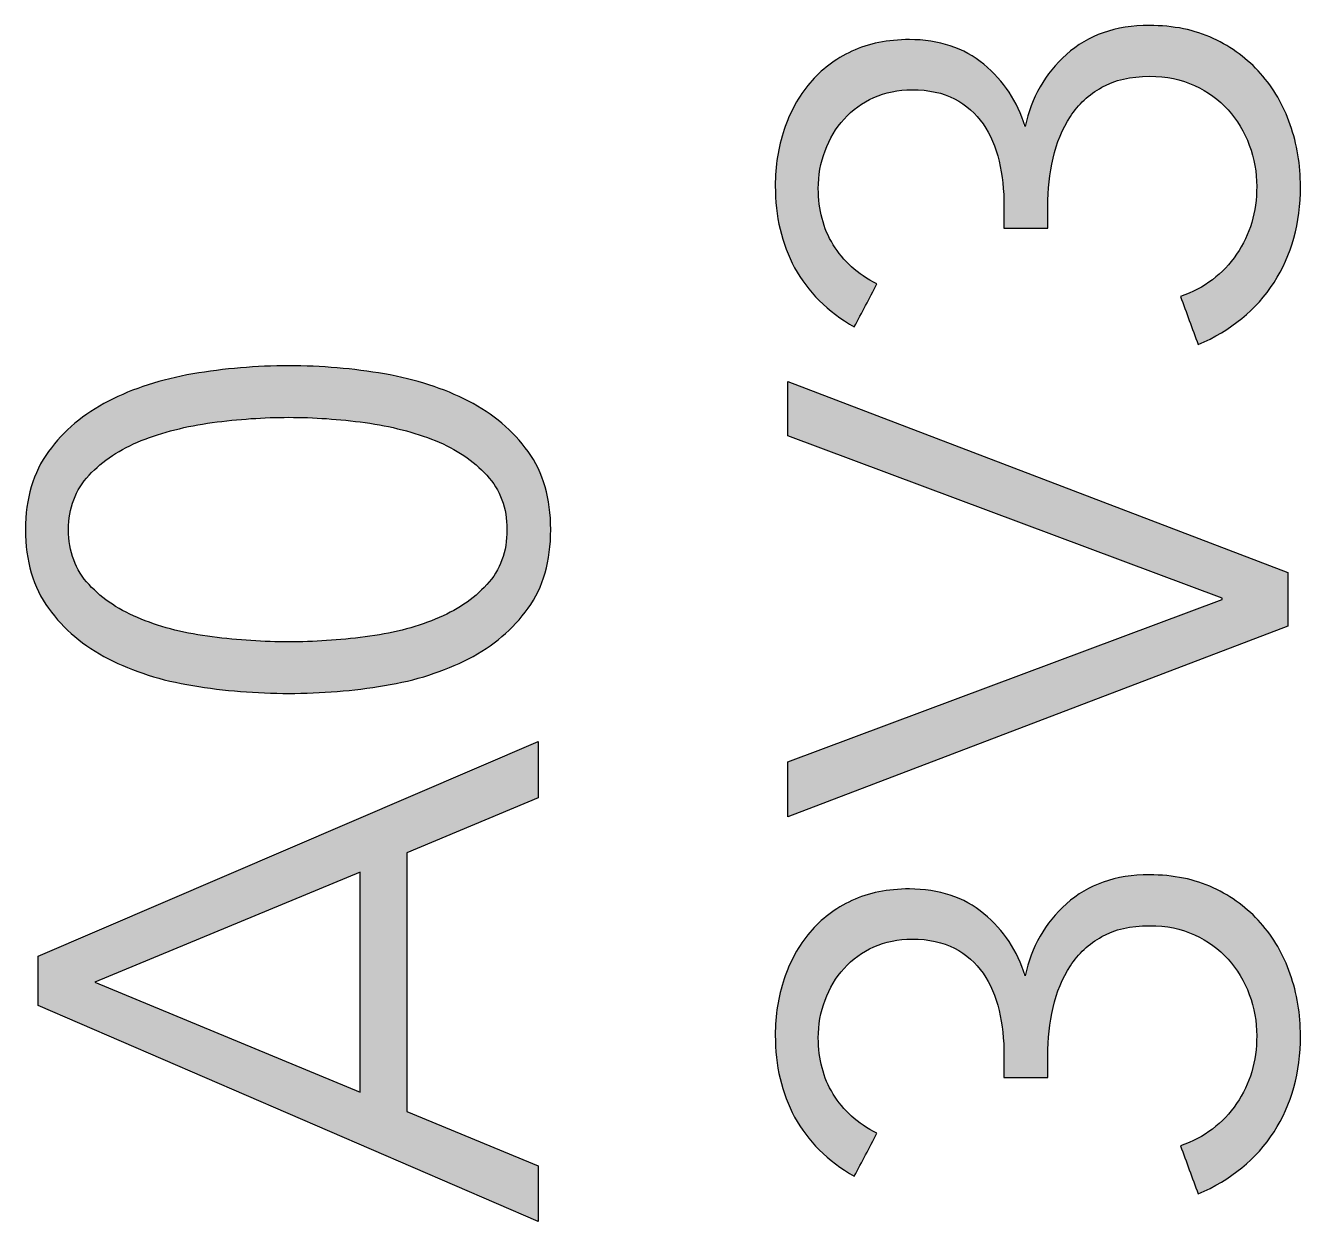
# Model space of a CAD drawing. Header units: millimetres. Extents: x 1 to 204, y 1 to 161.
# Drawn here: x 143.7 to 148.8, y 35.03 to 39.81 of the extents above; entities that cross this region are included whole.
import ezdxf

# ---------------------------------------------------------------- set-up
doc = ezdxf.new("R2010")
doc.units = ezdxf.units.MM
doc.header["$MEASUREMENT"] = 0
doc.layers.add('raster', color=178, linetype='Continuous', true_color=0x000000)

msp = doc.modelspace()

# ---------------------------------------------------------------- hatches: boundary and pattern name
at = {"layer": 'raster'}
for points in [[(147.6144, 39.0028), (147.6144, 39.0904), (147.6141, 39.1142), (147.6132, 39.1377), (147.6116, 39.1608), (147.6095, 39.1836), (147.6067, 39.206), (147.6033, 39.2281), (147.5993, 39.2498), (147.5946, 39.2712), (147.5921, 39.2817), (147.5893, 39.292), (147.5864, 39.3022), (147.5832, 39.3122), (147.5799, 39.3221), (147.5764, 39.3318), (147.5727, 39.3413), (147.5689, 39.3506), (147.5648, 39.3598), (147.5605, 39.3688), (147.5561, 39.3777), (147.5515, 39.3864), (147.5466, 39.3949), (147.5416, 39.4033), (147.5365, 39.4115), (147.5311, 39.4195), (147.5255, 39.4273), (147.5197, 39.435), (147.5137, 39.4424), (147.5075, 39.4496), (147.5011, 39.4566), (147.4945, 39.4634), (147.4876, 39.47), (147.4806, 39.4763), (147.4733, 39.4825), (147.4659, 39.4885), (147.4582, 39.4942), (147.4503, 39.4997), (147.4422, 39.5051), (147.4339, 39.5102), (147.4254, 39.5151), (147.4167, 39.5198), (147.4122, 39.522), (147.4077, 39.5242), (147.4032, 39.5263), (147.3986, 39.5284), (147.3892, 39.5323), (147.3796, 39.5358), (147.3698, 39.5391), (147.3597, 39.5422), (147.3495, 39.5449), (147.339, 39.5473), (147.3283, 39.5495), (147.3174, 39.5513), (147.3062, 39.5529), (147.2948, 39.5542), (147.2833, 39.5552), (147.2715, 39.5559), (147.2594, 39.5564), (147.2472, 39.5565), (147.2366, 39.5564), (147.2262, 39.556), (147.2159, 39.5554), (147.2058, 39.5546), (147.1957, 39.5535), (147.1858, 39.5521), (147.176, 39.5505), (147.1663, 39.5487), (147.1568, 39.5467), (147.1473, 39.5444), (147.138, 39.5418), (147.1288, 39.539), (147.1197, 39.536), (147.1108, 39.5327), (147.1019, 39.5292), (147.0932, 39.5254), (147.0846, 39.5214), (147.0762, 39.5173), (147.068, 39.5129), (147.0599, 39.5084), (147.0519, 39.5037), (147.0441, 39.4987), (147.0364, 39.4936), (147.029, 39.4883), (147.0216, 39.4829), (147.0144, 39.4772), (147.0074, 39.4713), (147.0005, 39.4653), (146.9938, 39.4591), (146.9872, 39.4527), (146.9808, 39.4461), (146.9746, 39.4393), (146.9685, 39.4323), (146.9626, 39.4252), (146.9568, 39.418), (146.9513, 39.4107), (146.9459, 39.4032), (146.9407, 39.3956), (146.9356, 39.3878), (146.9308, 39.3799), (146.9261, 39.3719), (146.9216, 39.3638), (146.9173, 39.3555), (146.9131, 39.3471), (146.9092, 39.3386), (146.9054, 39.3299), (146.9017, 39.3211), (146.8983, 39.3121), (146.8951, 39.3031), (146.892, 39.294), (146.8892, 39.2849), (146.8866, 39.2757), (146.8842, 39.2664), (146.882, 39.2571), (146.88, 39.2478), (146.8782, 39.2383), (146.8766, 39.2289), (146.8752, 39.2193), (146.8741, 39.2098), (146.8731, 39.2001), (146.8724, 39.1904), (146.8719, 39.1807), (146.8716, 39.1709), (146.8715, 39.161), (146.8717, 39.1452), (146.8724, 39.1297), (146.8736, 39.1144), (146.8752, 39.0993), (146.8773, 39.0845), (146.8798, 39.0698), (146.8828, 39.0555), (146.8863, 39.0413), (146.8882, 39.0343), (146.8902, 39.0274), (146.8924, 39.0205), (146.8946, 39.0137), (146.897, 39.0069), (146.8995, 39.0002), (146.9021, 38.9936), (146.9048, 38.987), (146.9077, 38.9805), (146.9106, 38.974), (146.9137, 38.9676), (146.9169, 38.9613), (146.9202, 38.955), (146.9236, 38.9487), (146.9271, 38.9426), (146.9308, 38.9364), (146.9346, 38.9304), (146.9384, 38.9244), (146.9424, 38.9185), (146.9465, 38.9127), (146.9507, 38.9069), (146.955, 38.9012), (146.9594, 38.8956), (146.964, 38.8901), (146.9686, 38.8846), (146.9734, 38.8793), (146.9783, 38.8739), (146.9832, 38.8687), (146.9883, 38.8636), (146.9935, 38.8585), (146.9988, 38.8535), (147.0042, 38.8485), (147.0154, 38.8389), (147.027, 38.8295), (147.0391, 38.8205), (147.0516, 38.8117), (147.0645, 38.8032), (147.0779, 38.7951), (147.0917, 38.7872), (147.1059, 38.7797), (147.0155, 38.6073), (146.9957, 38.6192), (146.9766, 38.6314), (146.9581, 38.6441), (146.9402, 38.6571), (146.923, 38.6706), (146.9065, 38.6844), (146.8906, 38.6986), (146.8754, 38.7133), (146.868, 38.7207), (146.8608, 38.7283), (146.8537, 38.736), (146.8468, 38.7437), (146.8401, 38.7516), (146.8335, 38.7596), (146.8271, 38.7676), (146.8209, 38.7758), (146.8148, 38.784), (146.8089, 38.7924), (146.8031, 38.8009), (146.7976, 38.8094), (146.7921, 38.8181), (146.7869, 38.8268), (146.7818, 38.8357), (146.7768, 38.8446), (146.7674, 38.8628), (146.7586, 38.8813), (146.7504, 38.9), (146.7428, 38.9191), (146.7359, 38.9385), (146.7295, 38.9582), (146.7237, 38.9783), (146.7186, 38.9986), (146.714, 39.0192), (146.7101, 39.0402), (146.7067, 39.0614), (146.704, 39.083), (146.7019, 39.1049), (146.7004, 39.127), (146.6995, 39.1495), (146.6992, 39.1723), (146.6993, 39.1871), (146.6997, 39.2018), (146.7004, 39.2164), (146.7014, 39.2308), (146.7026, 39.2452), (146.7041, 39.2595), (146.7059, 39.2737), (146.708, 39.2878), (146.7103, 39.3018), (146.7129, 39.3157), (146.7158, 39.3294), (146.719, 39.3431), (146.7225, 39.3567), (146.7262, 39.3702), (146.7302, 39.3836), (146.7345, 39.3969), (146.739, 39.41), (146.7438, 39.423), (146.7488, 39.4357), (146.7541, 39.4483), (146.7597, 39.4606), (146.7655, 39.4728), (146.7716, 39.4847), (146.7779, 39.4965), (146.7845, 39.508), (146.7913, 39.5194), (146.7984, 39.5305), (146.8057, 39.5415), (146.8133, 39.5522), (146.8211, 39.5628), (146.8292, 39.5732), (146.8376, 39.5833), (146.8462, 39.5933), (146.855, 39.6029), (146.8641, 39.6123), (146.8735, 39.6215), (146.8831, 39.6303), (146.893, 39.6389), (146.9031, 39.6473), (146.9135, 39.6554), (146.9241, 39.6632), (146.935, 39.6707), (146.9461, 39.678), (146.9575, 39.685), (146.9692, 39.6918), (146.9811, 39.6983), (146.9932, 39.7045), (147.0056, 39.7105), (147.0183, 39.7161), (147.0312, 39.7214), (147.0443, 39.7263), (147.0576, 39.7308), (147.0712, 39.735), (147.085, 39.7389), (147.0991, 39.7423), (147.1133, 39.7454), (147.1279, 39.7481), (147.1426, 39.7505), (147.1576, 39.7525), (147.1728, 39.7541), (147.1882, 39.7554), (147.2039, 39.7563), (147.2197, 39.7569), (147.2359, 39.7571), (147.2469, 39.757), (147.2579, 39.7567), (147.2687, 39.7562), (147.2795, 39.7555), (147.2901, 39.7546), (147.3006, 39.7536), (147.311, 39.7523), (147.3212, 39.7509), (147.3314, 39.7492), (147.3414, 39.7474), (147.3514, 39.7454), (147.3612, 39.7432), (147.3709, 39.7407), (147.3805, 39.7381), (147.39, 39.7353), (147.3994, 39.7323), (147.4086, 39.7292), (147.4178, 39.7258), (147.4268, 39.7222), (147.4357, 39.7184), (147.4445, 39.7145), (147.4532, 39.7103), (147.4618, 39.706), (147.4703, 39.7014), (147.4786, 39.6967), (147.4868, 39.6918), (147.495, 39.6867), (147.503, 39.6814), (147.5109, 39.6759), (147.5187, 39.6702), (147.5263, 39.6643), (147.5339, 39.6582), (147.5413, 39.652), (147.5486, 39.6456), (147.5557, 39.6392), (147.5627, 39.6327), (147.5695, 39.6261), (147.5761, 39.6193), (147.5826, 39.6125), (147.5889, 39.6056), (147.5951, 39.5986), (147.6011, 39.5914), (147.6069, 39.5842), (147.6126, 39.5769), (147.6182, 39.5695), (147.6235, 39.5619), (147.6288, 39.5543), (147.6338, 39.5466), (147.6387, 39.5388), (147.6435, 39.5309), (147.6481, 39.5229), (147.6525, 39.5147), (147.6568, 39.5065), (147.6609, 39.4982), (147.6649, 39.4898), (147.6687, 39.4813), (147.6723, 39.4727), (147.6758, 39.464), (147.6792, 39.4551), (147.6824, 39.4462), (147.6854, 39.4372), (147.6882, 39.4281), (147.691, 39.4189), (147.6935, 39.4096), (147.6992, 39.4096), (147.7015, 39.4203), (147.7041, 39.4309), (147.7068, 39.4414), (147.7098, 39.4518), (147.7129, 39.4621), (147.7162, 39.4722), (147.7196, 39.4823), (147.7233, 39.4922), (147.7271, 39.5021), (147.7311, 39.5118), (147.7352, 39.5214), (147.7396, 39.5309), (147.7441, 39.5403), (147.7489, 39.5496), (147.7538, 39.5587), (147.7588, 39.5678), (147.7641, 39.5767), (147.7695, 39.5856), (147.7751, 39.5943), (147.7809, 39.6029), (147.7869, 39.6114), (147.793, 39.6198), (147.7994, 39.6281), (147.8059, 39.6363), (147.8126, 39.6444), (147.8194, 39.6523), (147.8265, 39.6602), (147.8337, 39.6679), (147.8411, 39.6755), (147.8487, 39.683), (147.8565, 39.6904), (147.8644, 39.6977), (147.8725, 39.7049), (147.8808, 39.7118), (147.8892, 39.7184), (147.8977, 39.7249), (147.9064, 39.7311), (147.9152, 39.7371), (147.9242, 39.7429), (147.9334, 39.7484), (147.9426, 39.7537), (147.952, 39.7588), (147.9616, 39.7637), (147.9713, 39.7683), (147.9812, 39.7727), (147.9912, 39.7769), (148.0014, 39.7809), (148.0117, 39.7846), (148.0221, 39.7881), (148.0327, 39.7914), (148.0434, 39.7944), (148.0543, 39.7973), (148.0653, 39.7999), (148.0765, 39.8022), (148.0878, 39.8044), (148.0993, 39.8063), (148.1109, 39.808), (148.1227, 39.8095), (148.1346, 39.8107), (148.1466, 39.8117), (148.1588, 39.8125), (148.1712, 39.8131), (148.1837, 39.8134), (148.1963, 39.8136), (148.2142, 39.8134), (148.2318, 39.8127), (148.2492, 39.8117), (148.2663, 39.8103), (148.2832, 39.8085), (148.2998, 39.8062), (148.3162, 39.8036), (148.3323, 39.8005), (148.3481, 39.797), (148.3637, 39.7931), (148.3791, 39.7889), (148.3942, 39.7842), (148.409, 39.7791), (148.4236, 39.7735), (148.4379, 39.7676), (148.452, 39.7613), (148.4658, 39.7546), (148.4793, 39.7477), (148.4926, 39.7405), (148.5056, 39.733), (148.5184, 39.7252), (148.5309, 39.7171), (148.5431, 39.7088), (148.5551, 39.7002), (148.5668, 39.6913), (148.5782, 39.6822), (148.5894, 39.6728), (148.6003, 39.663), (148.6109, 39.6531), (148.6213, 39.6428), (148.6314, 39.6323), (148.6412, 39.6215), (148.6508, 39.6104), (148.6601, 39.5991), (148.6691, 39.5876), (148.6778, 39.5758), (148.6862, 39.5638), (148.6943, 39.5516), (148.7022, 39.5392), (148.7097, 39.5265), (148.717, 39.5136), (148.724, 39.5004), (148.7307, 39.487), (148.7371, 39.4734), (148.7432, 39.4596), (148.7491, 39.4455), (148.7546, 39.4312), (148.7599, 39.4167), (148.7648, 39.402), (148.7695, 39.3872), (148.7738, 39.3723), (148.7778, 39.3573), (148.7815, 39.3422), (148.7848, 39.327), (148.7879, 39.3117), (148.7906, 39.2963), (148.793, 39.2808), (148.7951, 39.2652), (148.7968, 39.2495), (148.7983, 39.2337), (148.7994, 39.2178), (148.8002, 39.2018), (148.8007, 39.1857), (148.8008, 39.1695), (148.8004, 39.1422), (148.7992, 39.1153), (148.7971, 39.0889), (148.7942, 39.0629), (148.7905, 39.0373), (148.7883, 39.0247), (148.786, 39.0122), (148.7834, 38.9998), (148.7806, 38.9875), (148.7776, 38.9753), (148.7744, 38.9633), (148.771, 38.9513), (148.7673, 38.9395), (148.7635, 38.9278), (148.7595, 38.9161), (148.7552, 38.9046), (148.7508, 38.8932), (148.7461, 38.8819), (148.7413, 38.8708), (148.7362, 38.8597), (148.7309, 38.8487), (148.7254, 38.8379), (148.7197, 38.8272), (148.7138, 38.8165), (148.7077, 38.806), (148.7014, 38.7956), (148.6949, 38.7853), (148.6882, 38.7751), (148.6813, 38.7651), (148.6742, 38.7553), (148.667, 38.7456), (148.6596, 38.736), (148.652, 38.7267), (148.6442, 38.7174), (148.6362, 38.7083), (148.6281, 38.6994), (148.6197, 38.6906), (148.6112, 38.682), (148.6026, 38.6736), (148.5937, 38.6652), (148.5847, 38.6571), (148.5754, 38.6491), (148.566, 38.6412), (148.5565, 38.6336), (148.5467, 38.626), (148.5368, 38.6186), (148.5266, 38.6114), (148.5163, 38.6043), (148.5059, 38.5974), (148.4952, 38.5906), (148.4844, 38.584), (148.4622, 38.5713), (148.4392, 38.5591), (148.4156, 38.5476), (148.3912, 38.5367), (148.3206, 38.7288), (148.3296, 38.7321), (148.3384, 38.7354), (148.3471, 38.7389), (148.3556, 38.7426), (148.3641, 38.7464), (148.3724, 38.7503), (148.3806, 38.7543), (148.3887, 38.7585), (148.3966, 38.7628), (148.4045, 38.7672), (148.4122, 38.7718), (148.4197, 38.7765), (148.4272, 38.7813), (148.4345, 38.7863), (148.4417, 38.7914), (148.4488, 38.7966), (148.4558, 38.802), (148.4626, 38.8075), (148.4693, 38.8131), (148.4759, 38.8189), (148.4823, 38.8247), (148.4887, 38.8308), (148.4949, 38.8369), (148.501, 38.8432), (148.5069, 38.8496), (148.5128, 38.8562), (148.5185, 38.8629), (148.5241, 38.8697), (148.5295, 38.8767), (148.5349, 38.8837), (148.5401, 38.891), (148.5452, 38.8983), (148.5502, 38.9058), (148.5549, 38.9133), (148.5596, 38.9208), (148.5641, 38.9285), (148.5684, 38.9362), (148.5726, 38.944), (148.5766, 38.9518), (148.5804, 38.9597), (148.5841, 38.9677), (148.5877, 38.9758), (148.591, 38.9839), (148.5943, 38.9921), (148.5973, 39.0003), (148.6002, 39.0086), (148.603, 39.017), (148.6056, 39.0254), (148.608, 39.0339), (148.6103, 39.0425), (148.6124, 39.0511), (148.6144, 39.0599), (148.6162, 39.0686), (148.6178, 39.0775), (148.6193, 39.0864), (148.6207, 39.0953), (148.6219, 39.1044), (148.6229, 39.1135), (148.6237, 39.1226), (148.6244, 39.1319), (148.6254, 39.1506), (148.6257, 39.1695), (148.6256, 39.1801), (148.6252, 39.1906), (148.6247, 39.2011), (148.6239, 39.2116), (148.6228, 39.222), (148.6215, 39.2325), (148.62, 39.2428), (148.6183, 39.2532), (148.6163, 39.2635), (148.6141, 39.2738), (148.6117, 39.284), (148.609, 39.2942), (148.6061, 39.3044), (148.603, 39.3146), (148.5996, 39.3247), (148.596, 39.3347), (148.5922, 39.3447), (148.5882, 39.3546), (148.584, 39.3642), (148.5796, 39.3738), (148.575, 39.3831), (148.5702, 39.3923), (148.5652, 39.4014), (148.56, 39.4103), (148.5546, 39.4191), (148.549, 39.4277), (148.5432, 39.4361), (148.5373, 39.4444), (148.5311, 39.4525), (148.5247, 39.4605), (148.5181, 39.4683), (148.5113, 39.476), (148.5043, 39.4835), (148.4972, 39.4908), (148.4898, 39.4979), (148.4823, 39.5049), (148.4745, 39.5116), (148.4666, 39.5182), (148.4585, 39.5245), (148.4502, 39.5307), (148.4417, 39.5367), (148.4331, 39.5425), (148.4242, 39.5481), (148.4152, 39.5536), (148.4059, 39.5588), (148.3965, 39.5639), (148.3869, 39.5688), (148.3771, 39.5734), (148.3671, 39.5779), (148.357, 39.5821), (148.3467, 39.5859), (148.3362, 39.5895), (148.3255, 39.5928), (148.3146, 39.5958), (148.3036, 39.5986), (148.2924, 39.601), (148.281, 39.6031), (148.2694, 39.605), (148.2577, 39.6066), (148.2458, 39.6079), (148.2337, 39.6089), (148.2214, 39.6096), (148.209, 39.61), (148.1963, 39.6102), (148.1823, 39.61), (148.1686, 39.6095), (148.1552, 39.6086), (148.142, 39.6074), (148.1292, 39.6059), (148.1165, 39.604), (148.1042, 39.6018), (148.0922, 39.5992), (148.0804, 39.5963), (148.0689, 39.5931), (148.0577, 39.5895), (148.0521, 39.5875), (148.0467, 39.5855), (148.0413, 39.5834), (148.036, 39.5813), (148.0308, 39.579), (148.0256, 39.5766), (148.0205, 39.5742), (148.0155, 39.5717), (148.0105, 39.5691), (148.0056, 39.5664), (147.9961, 39.5608), (147.9867, 39.555), (147.9776, 39.5489), (147.9687, 39.5426), (147.96, 39.5361), (147.9516, 39.5294), (147.9434, 39.5224), (147.9354, 39.5152), (147.9276, 39.5077), (147.9201, 39.5001), (147.9129, 39.4922), (147.9058, 39.484), (147.899, 39.4757), (147.8924, 39.4671), (147.8861, 39.4582), (147.8799, 39.4492), (147.874, 39.4399), (147.8684, 39.4305), (147.8629, 39.4209), (147.8576, 39.4112), (147.8526, 39.4013), (147.8477, 39.3913), (147.8431, 39.3811), (147.8386, 39.3708), (147.8344, 39.3603), (147.8304, 39.3496), (147.8266, 39.3388), (147.823, 39.3279), (147.8196, 39.3167), (147.8165, 39.3055), (147.8135, 39.2941), (147.8107, 39.2825), (147.8058, 39.2591), (147.8015, 39.2355), (147.7978, 39.2118), (147.7948, 39.1879), (147.7925, 39.1638), (147.7909, 39.1395), (147.7899, 39.115), (147.7895, 39.0904), (147.7895, 39.0028)], [(146.75, 36.8672), (148.4873, 37.5169), (148.4873, 37.5226), (146.75, 38.1723), (146.75, 38.3898), (148.75, 37.6243), (148.75, 37.4096), (146.75, 36.6469)], [(147.6144, 35.6045), (147.6144, 35.6921), (147.6141, 35.7159), (147.6132, 35.7394), (147.6116, 35.7625), (147.6095, 35.7853), (147.6067, 35.8077), (147.6033, 35.8298), (147.5993, 35.8515), (147.5946, 35.8729), (147.5921, 35.8834), (147.5893, 35.8937), (147.5864, 35.9039), (147.5832, 35.9139), (147.5799, 35.9238), (147.5764, 35.9335), (147.5727, 35.943), (147.5689, 35.9523), (147.5648, 35.9615), (147.5605, 35.9705), (147.5561, 35.9794), (147.5515, 35.9881), (147.5466, 35.9966), (147.5416, 36.005), (147.5365, 36.0132), (147.5311, 36.0212), (147.5255, 36.029), (147.5197, 36.0367), (147.5137, 36.0441), (147.5075, 36.0513), (147.5011, 36.0583), (147.4945, 36.0651), (147.4876, 36.0717), (147.4806, 36.078), (147.4733, 36.0842), (147.4659, 36.0902), (147.4582, 36.0959), (147.4503, 36.1014), (147.4422, 36.1068), (147.4339, 36.1119), (147.4254, 36.1168), (147.4167, 36.1215), (147.4122, 36.1237), (147.4077, 36.1259), (147.4032, 36.128), (147.3986, 36.1301), (147.3892, 36.1339), (147.3796, 36.1375), (147.3698, 36.1408), (147.3597, 36.1438), (147.3495, 36.1466), (147.339, 36.149), (147.3283, 36.1512), (147.3174, 36.153), (147.3062, 36.1546), (147.2948, 36.1559), (147.2833, 36.1569), (147.2715, 36.1576), (147.2594, 36.158), (147.2472, 36.1582), (147.2366, 36.1581), (147.2262, 36.1577), (147.2159, 36.1571), (147.2058, 36.1563), (147.1957, 36.1552), (147.1858, 36.1538), (147.176, 36.1522), (147.1663, 36.1504), (147.1568, 36.1484), (147.1473, 36.1461), (147.138, 36.1435), (147.1288, 36.1407), (147.1197, 36.1377), (147.1108, 36.1344), (147.1019, 36.1309), (147.0932, 36.1271), (147.0846, 36.1231), (147.0762, 36.119), (147.068, 36.1146), (147.0599, 36.1101), (147.0519, 36.1054), (147.0441, 36.1004), (147.0364, 36.0953), (147.029, 36.09), (147.0216, 36.0846), (147.0144, 36.0789), (147.0074, 36.073), (147.0005, 36.067), (146.9938, 36.0608), (146.9872, 36.0544), (146.9808, 36.0478), (146.9746, 36.041), (146.9685, 36.034), (146.9626, 36.0269), (146.9568, 36.0197), (146.9513, 36.0124), (146.9459, 36.0049), (146.9407, 35.9973), (146.9356, 35.9895), (146.9308, 35.9816), (146.9261, 35.9736), (146.9216, 35.9655), (146.9173, 35.9572), (146.9131, 35.9488), (146.9092, 35.9403), (146.9054, 35.9316), (146.9017, 35.9228), (146.8983, 35.9138), (146.8951, 35.9048), (146.892, 35.8957), (146.8892, 35.8866), (146.8866, 35.8774), (146.8842, 35.8681), (146.882, 35.8588), (146.88, 35.8495), (146.8782, 35.84), (146.8766, 35.8306), (146.8752, 35.821), (146.8741, 35.8115), (146.8731, 35.8018), (146.8724, 35.7921), (146.8719, 35.7824), (146.8716, 35.7726), (146.8715, 35.7627), (146.8717, 35.7469), (146.8724, 35.7314), (146.8736, 35.7161), (146.8752, 35.701), (146.8773, 35.6862), (146.8798, 35.6715), (146.8828, 35.6572), (146.8863, 35.643), (146.8882, 35.636), (146.8902, 35.6291), (146.8924, 35.6222), (146.8946, 35.6154), (146.897, 35.6086), (146.8995, 35.6019), (146.9021, 35.5953), (146.9048, 35.5887), (146.9077, 35.5822), (146.9106, 35.5757), (146.9137, 35.5693), (146.9169, 35.563), (146.9202, 35.5567), (146.9236, 35.5504), (146.9271, 35.5443), (146.9308, 35.5381), (146.9346, 35.5321), (146.9384, 35.5261), (146.9424, 35.5202), (146.9465, 35.5144), (146.9507, 35.5086), (146.955, 35.5029), (146.9594, 35.4973), (146.964, 35.4918), (146.9686, 35.4863), (146.9734, 35.4809), (146.9783, 35.4756), (146.9832, 35.4704), (146.9883, 35.4652), (146.9935, 35.4602), (146.9988, 35.4551), (147.0042, 35.4502), (147.0154, 35.4406), (147.027, 35.4312), (147.0391, 35.4222), (147.0516, 35.4134), (147.0645, 35.4049), (147.0779, 35.3968), (147.0917, 35.3889), (147.1059, 35.3814), (147.0155, 35.209), (146.9957, 35.2209), (146.9766, 35.2331), (146.9581, 35.2458), (146.9402, 35.2588), (146.923, 35.2723), (146.9065, 35.2861), (146.8906, 35.3003), (146.8754, 35.315), (146.868, 35.3224), (146.8608, 35.33), (146.8537, 35.3377), (146.8468, 35.3454), (146.8401, 35.3533), (146.8335, 35.3613), (146.8271, 35.3693), (146.8209, 35.3775), (146.8148, 35.3857), (146.8089, 35.3941), (146.8031, 35.4025), (146.7976, 35.4111), (146.7921, 35.4198), (146.7869, 35.4285), (146.7818, 35.4374), (146.7768, 35.4463), (146.7674, 35.4645), (146.7586, 35.483), (146.7504, 35.5017), (146.7428, 35.5208), (146.7359, 35.5402), (146.7295, 35.5599), (146.7237, 35.58), (146.7186, 35.6003), (146.714, 35.6209), (146.7101, 35.6419), (146.7067, 35.6631), (146.704, 35.6847), (146.7019, 35.7065), (146.7004, 35.7287), (146.6995, 35.7512), (146.6992, 35.774), (146.6993, 35.7888), (146.6997, 35.8035), (146.7004, 35.8181), (146.7014, 35.8325), (146.7026, 35.8469), (146.7041, 35.8612), (146.7059, 35.8754), (146.708, 35.8895), (146.7103, 35.9035), (146.7129, 35.9174), (146.7158, 35.9311), (146.719, 35.9448), (146.7225, 35.9584), (146.7262, 35.9719), (146.7302, 35.9853), (146.7345, 35.9986), (146.739, 36.0117), (146.7438, 36.0247), (146.7488, 36.0374), (146.7541, 36.05), (146.7597, 36.0623), (146.7655, 36.0745), (146.7716, 36.0864), (146.7779, 36.0982), (146.7845, 36.1097), (146.7913, 36.1211), (146.7984, 36.1322), (146.8057, 36.1432), (146.8133, 36.1539), (146.8211, 36.1645), (146.8292, 36.1749), (146.8376, 36.185), (146.8462, 36.195), (146.855, 36.2046), (146.8641, 36.214), (146.8735, 36.2232), (146.8831, 36.232), (146.893, 36.2406), (146.9031, 36.249), (146.9135, 36.2571), (146.9241, 36.2649), (146.935, 36.2724), (146.9461, 36.2797), (146.9575, 36.2867), (146.9692, 36.2935), (146.9811, 36.3), (146.9932, 36.3062), (147.0056, 36.3121), (147.0183, 36.3178), (147.0312, 36.3231), (147.0443, 36.328), (147.0576, 36.3325), (147.0712, 36.3367), (147.085, 36.3406), (147.0991, 36.344), (147.1133, 36.3471), (147.1279, 36.3498), (147.1426, 36.3522), (147.1576, 36.3542), (147.1728, 36.3558), (147.1882, 36.3571), (147.2039, 36.358), (147.2197, 36.3586), (147.2359, 36.3588), (147.2469, 36.3587), (147.2579, 36.3584), (147.2687, 36.3579), (147.2795, 36.3572), (147.2901, 36.3563), (147.3006, 36.3553), (147.311, 36.354), (147.3212, 36.3526), (147.3314, 36.3509), (147.3414, 36.3491), (147.3514, 36.3471), (147.3612, 36.3449), (147.3709, 36.3424), (147.3805, 36.3398), (147.39, 36.337), (147.3994, 36.334), (147.4086, 36.3309), (147.4178, 36.3275), (147.4268, 36.3239), (147.4357, 36.3201), (147.4445, 36.3162), (147.4532, 36.312), (147.4618, 36.3077), (147.4703, 36.3031), (147.4786, 36.2984), (147.4868, 36.2935), (147.495, 36.2884), (147.503, 36.2831), (147.5109, 36.2776), (147.5187, 36.2719), (147.5263, 36.266), (147.5339, 36.2599), (147.5413, 36.2537), (147.5486, 36.2473), (147.5557, 36.2409), (147.5627, 36.2344), (147.5695, 36.2277), (147.5761, 36.221), (147.5826, 36.2142), (147.5889, 36.2073), (147.5951, 36.2003), (147.6011, 36.1931), (147.6069, 36.1859), (147.6126, 36.1786), (147.6182, 36.1712), (147.6235, 36.1636), (147.6288, 36.156), (147.6338, 36.1483), (147.6387, 36.1405), (147.6435, 36.1326), (147.6481, 36.1246), (147.6525, 36.1164), (147.6568, 36.1082), (147.6609, 36.0999), (147.6649, 36.0915), (147.6687, 36.083), (147.6723, 36.0744), (147.6758, 36.0657), (147.6792, 36.0568), (147.6824, 36.0479), (147.6854, 36.0389), (147.6882, 36.0298), (147.691, 36.0206), (147.6935, 36.0113), (147.6992, 36.0113), (147.7015, 36.022), (147.7041, 36.0326), (147.7068, 36.0431), (147.7098, 36.0535), (147.7129, 36.0638), (147.7162, 36.0739), (147.7196, 36.084), (147.7233, 36.0939), (147.7271, 36.1038), (147.7311, 36.1135), (147.7352, 36.1231), (147.7396, 36.1326), (147.7441, 36.142), (147.7489, 36.1513), (147.7538, 36.1604), (147.7588, 36.1695), (147.7641, 36.1784), (147.7695, 36.1873), (147.7751, 36.196), (147.7809, 36.2046), (147.7869, 36.2131), (147.793, 36.2215), (147.7994, 36.2298), (147.8059, 36.238), (147.8126, 36.2461), (147.8194, 36.254), (147.8265, 36.2619), (147.8337, 36.2696), (147.8411, 36.2772), (147.8487, 36.2847), (147.8565, 36.2921), (147.8644, 36.2994), (147.8725, 36.3066), (147.8808, 36.3135), (147.8892, 36.3201), (147.8977, 36.3266), (147.9064, 36.3328), (147.9152, 36.3388), (147.9242, 36.3446), (147.9334, 36.3501), (147.9426, 36.3554), (147.952, 36.3605), (147.9616, 36.3654), (147.9713, 36.37), (147.9812, 36.3744), (147.9912, 36.3786), (148.0014, 36.3826), (148.0117, 36.3863), (148.0221, 36.3898), (148.0327, 36.3931), (148.0434, 36.3961), (148.0543, 36.399), (148.0653, 36.4016), (148.0765, 36.4039), (148.0878, 36.4061), (148.0993, 36.408), (148.1109, 36.4097), (148.1227, 36.4112), (148.1346, 36.4124), (148.1466, 36.4134), (148.1588, 36.4142), (148.1712, 36.4148), (148.1837, 36.4151), (148.1963, 36.4153), (148.2142, 36.4151), (148.2318, 36.4144), (148.2492, 36.4134), (148.2663, 36.412), (148.2832, 36.4102), (148.2998, 36.4079), (148.3162, 36.4053), (148.3323, 36.4022), (148.3481, 36.3987), (148.3637, 36.3948), (148.3791, 36.3906), (148.3942, 36.3859), (148.409, 36.3808), (148.4236, 36.3752), (148.4379, 36.3693), (148.452, 36.363), (148.4658, 36.3563), (148.4793, 36.3494), (148.4926, 36.3422), (148.5056, 36.3347), (148.5184, 36.3269), (148.5309, 36.3188), (148.5431, 36.3105), (148.5551, 36.3019), (148.5668, 36.293), (148.5782, 36.2839), (148.5894, 36.2744), (148.6003, 36.2647), (148.6109, 36.2548), (148.6213, 36.2445), (148.6314, 36.234), (148.6412, 36.2232), (148.6508, 36.2121), (148.6601, 36.2008), (148.6691, 36.1893), (148.6778, 36.1775), (148.6862, 36.1655), (148.6943, 36.1533), (148.7022, 36.1409), (148.7097, 36.1282), (148.717, 36.1153), (148.724, 36.1021), (148.7307, 36.0887), (148.7371, 36.0751), (148.7432, 36.0613), (148.7491, 36.0472), (148.7546, 36.0329), (148.7599, 36.0184), (148.7648, 36.0037), (148.7695, 35.9889), (148.7738, 35.974), (148.7778, 35.959), (148.7815, 35.9439), (148.7848, 35.9287), (148.7879, 35.9134), (148.7906, 35.898), (148.793, 35.8825), (148.7951, 35.8669), (148.7968, 35.8512), (148.7983, 35.8354), (148.7994, 35.8195), (148.8002, 35.8035), (148.8007, 35.7874), (148.8008, 35.7712), (148.8004, 35.7439), (148.7992, 35.717), (148.7971, 35.6905), (148.7942, 35.6645), (148.7905, 35.639), (148.7883, 35.6264), (148.786, 35.6139), (148.7834, 35.6015), (148.7806, 35.5892), (148.7776, 35.577), (148.7744, 35.565), (148.771, 35.553), (148.7673, 35.5412), (148.7635, 35.5295), (148.7595, 35.5178), (148.7552, 35.5063), (148.7508, 35.4949), (148.7461, 35.4836), (148.7413, 35.4725), (148.7362, 35.4614), (148.7309, 35.4504), (148.7254, 35.4396), (148.7197, 35.4288), (148.7138, 35.4182), (148.7077, 35.4077), (148.7014, 35.3973), (148.6949, 35.387), (148.6882, 35.3768), (148.6813, 35.3668), (148.6742, 35.357), (148.667, 35.3473), (148.6596, 35.3377), (148.652, 35.3283), (148.6442, 35.3191), (148.6362, 35.31), (148.6281, 35.3011), (148.6197, 35.2923), (148.6112, 35.2837), (148.6026, 35.2752), (148.5937, 35.2669), (148.5847, 35.2588), (148.5754, 35.2508), (148.566, 35.2429), (148.5565, 35.2352), (148.5467, 35.2277), (148.5368, 35.2203), (148.5266, 35.2131), (148.5163, 35.206), (148.5059, 35.1991), (148.4952, 35.1923), (148.4844, 35.1857), (148.4622, 35.173), (148.4392, 35.1608), (148.4156, 35.1493), (148.3912, 35.1384), (148.3206, 35.3305), (148.3296, 35.3338), (148.3384, 35.3371), (148.3471, 35.3406), (148.3556, 35.3443), (148.3641, 35.3481), (148.3724, 35.352), (148.3806, 35.356), (148.3887, 35.3602), (148.3966, 35.3645), (148.4045, 35.3689), (148.4122, 35.3735), (148.4197, 35.3782), (148.4272, 35.383), (148.4345, 35.388), (148.4417, 35.3931), (148.4488, 35.3983), (148.4558, 35.4037), (148.4626, 35.4092), (148.4693, 35.4148), (148.4759, 35.4206), (148.4823, 35.4264), (148.4887, 35.4325), (148.4949, 35.4386), (148.501, 35.4449), (148.5069, 35.4513), (148.5128, 35.4579), (148.5185, 35.4646), (148.5241, 35.4714), (148.5295, 35.4784), (148.5349, 35.4854), (148.5401, 35.4927), (148.5452, 35.5), (148.5502, 35.5074), (148.5549, 35.515), (148.5596, 35.5225), (148.5641, 35.5302), (148.5684, 35.5379), (148.5726, 35.5457), (148.5766, 35.5535), (148.5804, 35.5614), (148.5841, 35.5694), (148.5877, 35.5775), (148.591, 35.5856), (148.5943, 35.5938), (148.5973, 35.602), (148.6002, 35.6103), (148.603, 35.6187), (148.6056, 35.6271), (148.608, 35.6356), (148.6103, 35.6442), (148.6124, 35.6528), (148.6144, 35.6615), (148.6162, 35.6703), (148.6178, 35.6792), (148.6193, 35.6881), (148.6207, 35.697), (148.6219, 35.7061), (148.6229, 35.7152), (148.6237, 35.7243), (148.6244, 35.7336), (148.6254, 35.7523), (148.6257, 35.7712), (148.6256, 35.7818), (148.6252, 35.7923), (148.6247, 35.8028), (148.6239, 35.8133), (148.6228, 35.8237), (148.6215, 35.8341), (148.62, 35.8445), (148.6183, 35.8549), (148.6163, 35.8652), (148.6141, 35.8755), (148.6117, 35.8857), (148.609, 35.8959), (148.6061, 35.9061), (148.603, 35.9162), (148.5996, 35.9264), (148.596, 35.9364), (148.5922, 35.9464), (148.5882, 35.9563), (148.584, 35.9659), (148.5796, 35.9755), (148.575, 35.9848), (148.5702, 35.994), (148.5652, 36.0031), (148.56, 36.012), (148.5546, 36.0208), (148.549, 36.0294), (148.5432, 36.0378), (148.5373, 36.0461), (148.5311, 36.0542), (148.5247, 36.0622), (148.5181, 36.07), (148.5113, 36.0777), (148.5043, 36.0852), (148.4972, 36.0925), (148.4898, 36.0996), (148.4823, 36.1066), (148.4745, 36.1133), (148.4666, 36.1199), (148.4585, 36.1262), (148.4502, 36.1324), (148.4417, 36.1384), (148.4331, 36.1442), (148.4242, 36.1498), (148.4152, 36.1553), (148.4059, 36.1605), (148.3965, 36.1656), (148.3869, 36.1705), (148.3771, 36.1751), (148.3671, 36.1796), (148.357, 36.1837), (148.3467, 36.1876), (148.3362, 36.1912), (148.3255, 36.1945), (148.3146, 36.1975), (148.3036, 36.2002), (148.2924, 36.2027), (148.281, 36.2048), (148.2694, 36.2067), (148.2577, 36.2083), (148.2458, 36.2096), (148.2337, 36.2106), (148.2214, 36.2113), (148.209, 36.2117), (148.1963, 36.2119), (148.1823, 36.2117), (148.1686, 36.2112), (148.1552, 36.2103), (148.142, 36.2091), (148.1292, 36.2076), (148.1165, 36.2057), (148.1042, 36.2035), (148.0922, 36.2009), (148.0804, 36.198), (148.0689, 36.1948), (148.0577, 36.1912), (148.0521, 36.1892), (148.0467, 36.1872), (148.0413, 36.1851), (148.036, 36.183), (148.0308, 36.1807), (148.0256, 36.1783), (148.0205, 36.1759), (148.0155, 36.1734), (148.0105, 36.1708), (148.0056, 36.1681), (147.9961, 36.1625), (147.9867, 36.1567), (147.9776, 36.1506), (147.9687, 36.1443), (147.96, 36.1378), (147.9516, 36.1311), (147.9434, 36.1241), (147.9354, 36.1169), (147.9276, 36.1094), (147.9201, 36.1018), (147.9129, 36.0939), (147.9058, 36.0857), (147.899, 36.0773), (147.8924, 36.0687), (147.8861, 36.0599), (147.8799, 36.0508), (147.874, 36.0416), (147.8684, 36.0322), (147.8629, 36.0226), (147.8576, 36.0129), (147.8526, 36.003), (147.8477, 35.993), (147.8431, 35.9828), (147.8386, 35.9725), (147.8344, 35.962), (147.8304, 35.9513), (147.8266, 35.9405), (147.823, 35.9296), (147.8196, 35.9184), (147.8165, 35.9072), (147.8135, 35.8958), (147.8107, 35.8842), (147.8058, 35.8608), (147.8015, 35.8372), (147.7978, 35.8135), (147.7948, 35.7895), (147.7925, 35.7654), (147.7909, 35.7412), (147.7899, 35.7167), (147.7895, 35.6921), (147.7895, 35.6045)]]:
    msp.add_hatch(color=256, dxfattribs=at).paths.add_polyline_path(points, flags=0)
h = msp.add_hatch(color=256, dxfattribs=at)
h.paths.add_polyline_path([(143.6992, 37.7966), (143.6995, 37.8197), (143.7006, 37.8423), (143.7024, 37.8644), (143.7035, 37.8753), (143.7049, 37.886), (143.7064, 37.8967), (143.7081, 37.9072), (143.71, 37.9176), (143.7121, 37.9279), (143.7143, 37.9381), (143.7167, 37.9481), (143.7193, 37.9581), (143.7221, 37.9679), (143.7251, 37.9776), (143.7282, 37.9871), (143.7315, 37.9966), (143.735, 38.0059), (143.7387, 38.0152), (143.7425, 38.0243), (143.7466, 38.0332), (143.7508, 38.0421), (143.7552, 38.0509), (143.7598, 38.0595), (143.7645, 38.068), (143.7694, 38.0764), (143.7746, 38.0847), (143.7798, 38.0928), (143.7853, 38.1008), (143.791, 38.1088), (143.8027, 38.1243), (143.8148, 38.1394), (143.8274, 38.1542), (143.8404, 38.1685), (143.8539, 38.1825), (143.8678, 38.1961), (143.8821, 38.2093), (143.8969, 38.2221), (143.9121, 38.2345), (143.9278, 38.2466), (143.9439, 38.2582), (143.9605, 38.2695), (143.9774, 38.2804), (143.9949, 38.2909), (144.0128, 38.301), (144.0311, 38.3107), (144.0498, 38.3201), (144.0688, 38.3291), (144.0881, 38.3378), (144.1078, 38.3461), (144.1278, 38.3541), (144.1481, 38.3618), (144.1687, 38.3691), (144.1896, 38.3761), (144.2109, 38.3827), (144.2325, 38.389), (144.2544, 38.3949), (144.2766, 38.4005), (144.322, 38.4107), (144.3686, 38.4195), (144.416, 38.4271), (144.4636, 38.4337), (144.5114, 38.4393), (144.5593, 38.4439), (144.6074, 38.4474), (144.6557, 38.4499), (144.7042, 38.4515), (144.7528, 38.452), (144.8014, 38.4515), (144.8498, 38.4499), (144.898, 38.4474), (144.946, 38.4439), (144.9937, 38.4393), (145.0412, 38.4337), (145.0885, 38.4271), (145.1356, 38.4195), (145.1819, 38.4107), (145.227, 38.4005), (145.2491, 38.3949), (145.2709, 38.389), (145.2924, 38.3827), (145.3136, 38.3761), (145.3344, 38.3691), (145.355, 38.3618), (145.3752, 38.3541), (145.3951, 38.3461), (145.4147, 38.3378), (145.4341, 38.3291), (145.4531, 38.3201), (145.4718, 38.3107), (145.4901, 38.301), (145.5079, 38.2909), (145.5253, 38.2804), (145.5423, 38.2695), (145.5588, 38.2582), (145.5748, 38.2466), (145.5904, 38.2345), (145.6056, 38.2221), (145.6203, 38.2093), (145.6345, 38.1961), (145.6483, 38.1825), (145.6616, 38.1685), (145.6745, 38.1542), (145.6869, 38.1394), (145.6989, 38.1243), (145.7105, 38.1088), (145.716, 38.1008), (145.7214, 38.0928), (145.7266, 38.0847), (145.7316, 38.0764), (145.7365, 38.068), (145.7412, 38.0595), (145.7457, 38.0509), (145.75, 38.0421), (145.7541, 38.0332), (145.7581, 38.0243), (145.7619, 38.0152), (145.7655, 38.0059), (145.769, 37.9966), (145.7722, 37.9871), (145.7753, 37.9776), (145.7782, 37.9679), (145.781, 37.9581), (145.7835, 37.9481), (145.7859, 37.9381), (145.7881, 37.9279), (145.7902, 37.9176), (145.792, 37.9072), (145.7937, 37.8967), (145.7952, 37.886), (145.7977, 37.8644), (145.7994, 37.8423), (145.8005, 37.8197), (145.8008, 37.7966), (145.8005, 37.7732), (145.7994, 37.7503), (145.7977, 37.7279), (145.7952, 37.7059), (145.7937, 37.6952), (145.792, 37.6845), (145.7902, 37.674), (145.7881, 37.6636), (145.7859, 37.6533), (145.7835, 37.6432), (145.781, 37.6331), (145.7782, 37.6232), (145.7753, 37.6135), (145.7722, 37.6038), (145.769, 37.5943), (145.7655, 37.5849), (145.7619, 37.5756), (145.7581, 37.5664), (145.7541, 37.5574), (145.75, 37.5485), (145.7457, 37.5397), (145.7412, 37.531), (145.7365, 37.5225), (145.7316, 37.5141), (145.7266, 37.5058), (145.7214, 37.4976), (145.716, 37.4896), (145.7105, 37.4816), (145.6989, 37.4661), (145.6869, 37.451), (145.6745, 37.4362), (145.6616, 37.4219), (145.6483, 37.4079), (145.6345, 37.3943), (145.6203, 37.3811), (145.6056, 37.3683), (145.5904, 37.3559), (145.5748, 37.3438), (145.5588, 37.3322), (145.5423, 37.3209), (145.5253, 37.31), (145.5079, 37.2995), (145.4901, 37.2894), (145.4718, 37.2797), (145.4531, 37.2703), (145.4341, 37.2613), (145.4147, 37.2526), (145.3951, 37.2444), (145.3752, 37.2364), (145.355, 37.2288), (145.3344, 37.2216), (145.3136, 37.2147), (145.2924, 37.2082), (145.2709, 37.202), (145.2491, 37.1962), (145.227, 37.1907), (145.2046, 37.1856), (145.1819, 37.1808), (145.1356, 37.1723), (145.0885, 37.165), (145.0412, 37.1587), (144.9937, 37.1534), (144.946, 37.149), (144.898, 37.1456), (144.8498, 37.1432), (144.8014, 37.1417), (144.7528, 37.1412), (144.7042, 37.1417), (144.6557, 37.1432), (144.6074, 37.1456), (144.5593, 37.149), (144.5114, 37.1534), (144.4636, 37.1587), (144.416, 37.165), (144.3686, 37.1723), (144.322, 37.1808), (144.2991, 37.1856), (144.2766, 37.1907), (144.2544, 37.1962), (144.2325, 37.202), (144.2109, 37.2082), (144.1896, 37.2147), (144.1687, 37.2216), (144.1481, 37.2288), (144.1278, 37.2364), (144.1078, 37.2444), (144.0881, 37.2526), (144.0688, 37.2613), (144.0498, 37.2703), (144.0311, 37.2797), (144.0128, 37.2894), (143.9949, 37.2995), (143.9774, 37.31), (143.9605, 37.3209), (143.9439, 37.3322), (143.9278, 37.3438), (143.9121, 37.3559), (143.8969, 37.3683), (143.8821, 37.3811), (143.8678, 37.3943), (143.8539, 37.4079), (143.8404, 37.4219), (143.8274, 37.4362), (143.8148, 37.451), (143.8027, 37.4661), (143.791, 37.4816), (143.7853, 37.4896), (143.7798, 37.4976), (143.7746, 37.5058), (143.7694, 37.5141), (143.7645, 37.5225), (143.7598, 37.531), (143.7552, 37.5397), (143.7508, 37.5485), (143.7466, 37.5574), (143.7425, 37.5664), (143.7387, 37.5756), (143.735, 37.5849), (143.7315, 37.5943), (143.7282, 37.6038), (143.7251, 37.6135), (143.7221, 37.6232), (143.7193, 37.6331), (143.7167, 37.6432), (143.7143, 37.6533), (143.7121, 37.6636), (143.71, 37.674), (143.7081, 37.6845), (143.7064, 37.6952), (143.7049, 37.7059), (143.7024, 37.7279), (143.7006, 37.7503), (143.6995, 37.7732)], flags=0)
h.paths.add_polyline_path([(143.8715, 37.7966), (143.8715, 37.8047), (143.8718, 37.8127), (143.8722, 37.8206), (143.8727, 37.8284), (143.8735, 37.8362), (143.8743, 37.8438), (143.8754, 37.8514), (143.8766, 37.8589), (143.8779, 37.8664), (143.8795, 37.8737), (143.8811, 37.8809), (143.883, 37.8881), (143.885, 37.8952), (143.8871, 37.9022), (143.8895, 37.9091), (143.8919, 37.916), (143.8946, 37.9227), (143.8974, 37.9294), (143.9003, 37.936), (143.9035, 37.9425), (143.9067, 37.9489), (143.9102, 37.9553), (143.9138, 37.9615), (143.9175, 37.9677), (143.9215, 37.9738), (143.9255, 37.9798), (143.9298, 37.9857), (143.9342, 37.9916), (143.9387, 37.9973), (143.9435, 38.003), (143.9483, 38.0086), (143.9534, 38.0141), (143.9638, 38.0249), (143.9746, 38.0354), (143.9857, 38.0457), (143.9972, 38.0556), (144.009, 38.0653), (144.0212, 38.0746), (144.0337, 38.0837), (144.0466, 38.0925), (144.0599, 38.101), (144.0734, 38.1092), (144.0874, 38.1172), (144.1017, 38.1248), (144.1163, 38.1322), (144.1314, 38.1393), (144.1467, 38.146), (144.1624, 38.1525), (144.1947, 38.1648), (144.2278, 38.1761), (144.2619, 38.1865), (144.297, 38.196), (144.3329, 38.2045), (144.3698, 38.2121), (144.4076, 38.2188), (144.4463, 38.2246), (144.5243, 38.2338), (144.6013, 38.2405), (144.6775, 38.2444), (144.7153, 38.2454), (144.7528, 38.2458), (144.7903, 38.2454), (144.828, 38.2444), (144.904, 38.2405), (144.9806, 38.2338), (145.0579, 38.2246), (145.0963, 38.2188), (145.1337, 38.2121), (145.1703, 38.2045), (145.2059, 38.196), (145.2405, 38.1865), (145.2743, 38.1761), (145.3071, 38.1648), (145.3232, 38.1588), (145.339, 38.1525), (145.3545, 38.146), (145.3697, 38.1393), (145.3845, 38.1322), (145.399, 38.1248), (145.4131, 38.1172), (145.4269, 38.1092), (145.4403, 38.101), (145.4534, 38.0925), (145.4661, 38.0837), (145.4785, 38.0746), (145.4905, 38.0653), (145.5021, 38.0556), (145.5134, 38.0457), (145.5244, 38.0354), (145.535, 38.0249), (145.5452, 38.0141), (145.5502, 38.0086), (145.5549, 38.003), (145.5596, 37.9973), (145.5641, 37.9916), (145.5684, 37.9857), (145.5726, 37.9798), (145.5766, 37.9738), (145.5804, 37.9677), (145.5841, 37.9615), (145.5877, 37.9553), (145.591, 37.9489), (145.5943, 37.9425), (145.5973, 37.936), (145.6002, 37.9294), (145.603, 37.9227), (145.6056, 37.916), (145.608, 37.9091), (145.6103, 37.9022), (145.6124, 37.8952), (145.6144, 37.8881), (145.6162, 37.8809), (145.6178, 37.8737), (145.6193, 37.8664), (145.6207, 37.8589), (145.6219, 37.8514), (145.6229, 37.8438), (145.6237, 37.8362), (145.6244, 37.8284), (145.625, 37.8206), (145.6254, 37.8127), (145.6256, 37.8047), (145.6257, 37.7966), (145.6256, 37.7884), (145.6254, 37.7802), (145.625, 37.7721), (145.6244, 37.7641), (145.6237, 37.7562), (145.6229, 37.7484), (145.6219, 37.7407), (145.6207, 37.7331), (145.6193, 37.7255), (145.6178, 37.718), (145.6162, 37.7107), (145.6144, 37.7034), (145.6124, 37.6962), (145.6103, 37.6891), (145.608, 37.6821), (145.6056, 37.6751), (145.603, 37.6683), (145.6002, 37.6615), (145.5973, 37.6549), (145.5943, 37.6483), (145.591, 37.6418), (145.5877, 37.6354), (145.5841, 37.6291), (145.5804, 37.6229), (145.5766, 37.6167), (145.5726, 37.6107), (145.5684, 37.6047), (145.5641, 37.5989), (145.5596, 37.5931), (145.5549, 37.5874), (145.5502, 37.5818), (145.5452, 37.5763), (145.535, 37.5655), (145.5244, 37.555), (145.5134, 37.5447), (145.5021, 37.5348), (145.4905, 37.5251), (145.4785, 37.5158), (145.4661, 37.5067), (145.4534, 37.4979), (145.4403, 37.4894), (145.4269, 37.4812), (145.4131, 37.4732), (145.399, 37.4656), (145.3845, 37.4582), (145.3697, 37.4511), (145.3545, 37.4444), (145.339, 37.4379), (145.3232, 37.4316), (145.3071, 37.4256), (145.2908, 37.4199), (145.2743, 37.4144), (145.2405, 37.4041), (145.2059, 37.3948), (145.1703, 37.3864), (145.1337, 37.3791), (145.0963, 37.3727), (145.0579, 37.3672), (144.9806, 37.3586), (144.904, 37.3524), (144.828, 37.3487), (144.7528, 37.3475), (144.6775, 37.3487), (144.6013, 37.3524), (144.5243, 37.3586), (144.4463, 37.3672), (144.4076, 37.3727), (144.3698, 37.3791), (144.3329, 37.3864), (144.297, 37.3948), (144.2619, 37.4041), (144.2278, 37.4144), (144.1947, 37.4256), (144.1784, 37.4316), (144.1624, 37.4379), (144.1467, 37.4444), (144.1314, 37.4511), (144.1163, 37.4582), (144.1017, 37.4656), (144.0874, 37.4732), (144.0734, 37.4812), (144.0599, 37.4894), (144.0466, 37.4979), (144.0337, 37.5067), (144.0212, 37.5158), (144.009, 37.5251), (143.9972, 37.5348), (143.9857, 37.5447), (143.9746, 37.555), (143.9638, 37.5655), (143.9534, 37.5763), (143.9483, 37.5818), (143.9435, 37.5874), (143.9387, 37.5931), (143.9342, 37.5989), (143.9298, 37.6047), (143.9255, 37.6107), (143.9215, 37.6167), (143.9175, 37.6229), (143.9138, 37.6291), (143.9102, 37.6354), (143.9067, 37.6418), (143.9035, 37.6483), (143.9003, 37.6549), (143.8974, 37.6615), (143.8946, 37.6683), (143.8919, 37.6751), (143.8895, 37.6821), (143.8871, 37.6891), (143.885, 37.6962), (143.883, 37.7034), (143.8811, 37.7107), (143.8795, 37.718), (143.8779, 37.7255), (143.8766, 37.7331), (143.8754, 37.7407), (143.8743, 37.7484), (143.8735, 37.7562), (143.8727, 37.7641), (143.8722, 37.7721), (143.8718, 37.7802), (143.8715, 37.7884)], flags=0)
h = msp.add_hatch(color=256, dxfattribs=at)
h.paths.add_polyline_path([(145.75, 35.2514), (145.75, 35.0282), (143.75, 35.8927), (143.75, 36.0904), (145.75, 36.9492), (145.75, 36.7232), (145.2246, 36.5028), (145.2246, 35.4689)], flags=0)
h.paths.add_polyline_path([(145.0381, 35.5452), (143.976, 35.9859), (145.0381, 36.4266)], flags=0)

# ---------------------------------------------------------------- linework, layer by layer
for points in [[(146.75, 36.8672), (148.4873, 37.5169), (148.4873, 37.5226), (146.75, 38.1723), (146.75, 38.3898), (148.75, 37.6243), (148.75, 37.4096), (146.75, 36.6469)], [(145.75, 35.2514), (145.75, 35.0282), (143.75, 35.8927), (143.75, 36.0904), (145.75, 36.9492), (145.75, 36.7232), (145.2246, 36.5028), (145.2246, 35.4689)], [(145.0381, 35.5452), (145.0381, 36.4266), (143.976, 35.9859)]]:
    msp.add_lwpolyline(points, close=True, dxfattribs=at)
for points, knots in [([(147.6144, 39.0028), (147.6144, 39.032), (147.6144, 39.0612), (147.6144, 39.0904), (147.6144, 39.1544), (147.6078, 39.2147), (147.5946, 39.2712), (147.5815, 39.3277), (147.5603, 39.3771), (147.5311, 39.4195), (147.5019, 39.4619), (147.4637, 39.4953), (147.4167, 39.5198), (147.3696, 39.5443), (147.3131, 39.5565), (147.2472, 39.5565), (147.1907, 39.5565), (147.1394, 39.5461), (147.0932, 39.5254), (147.0471, 39.5047), (147.0075, 39.476), (146.9746, 39.4393), (146.9416, 39.4025), (146.9162, 39.3602), (146.8983, 39.3121), (146.8804, 39.2641), (146.8715, 39.2137), (146.8715, 39.161), (146.8715, 39.0763), (146.8912, 39.0014), (146.9308, 38.9364), (146.9703, 38.8715), (147.0287, 38.8192), (147.1059, 38.7797), (147.0758, 38.7222), (147.0457, 38.6648), (147.0155, 38.6073), (146.9082, 38.6695), (146.8286, 38.7486), (146.7768, 38.8446), (146.725, 38.9407), (146.6992, 39.0499), (146.6992, 39.1723), (146.6992, 39.2514), (146.7109, 39.3263), (146.7345, 39.3969), (146.758, 39.4675), (146.7924, 39.5297), (146.8376, 39.5833), (146.8828, 39.637), (146.9388, 39.6794), (147.0056, 39.7105), (147.0725, 39.7415), (147.1492, 39.7571), (147.2359, 39.7571), (147.3545, 39.7571), (147.4539, 39.7241), (147.5339, 39.6582), (147.6139, 39.5923), (147.6671, 39.5094), (147.6992, 39.4096), (147.7236, 39.5245), (147.7787, 39.6205), (147.8644, 39.6977), (147.9501, 39.775), (148.0607, 39.8136), (148.1963, 39.8136), (148.2924, 39.8136), (148.3776, 39.7961), (148.452, 39.7613), (148.5264, 39.7265), (148.5895, 39.6798), (148.6412, 39.6215), (148.693, 39.5631), (148.7326, 39.4948), (148.7599, 39.4167), (148.7872, 39.3385), (148.8008, 39.2561), (148.8008, 39.1695), (148.8008, 39.0226), (148.7655, 38.8945), (148.6949, 38.7853), (148.6243, 38.6761), (148.5231, 38.5932), (148.3912, 38.5367), (148.3677, 38.6008), (148.3442, 38.6648), (148.3206, 38.7288), (148.4167, 38.7627), (148.4915, 38.8192), (148.5452, 38.8983), (148.5989, 38.9774), (148.6257, 39.0678), (148.6257, 39.1695), (148.6257, 39.226), (148.6158, 39.2811), (148.596, 39.3347), (148.5763, 39.3884), (148.548, 39.4355), (148.5113, 39.476), (148.4746, 39.5165), (148.4298, 39.549), (148.3771, 39.5734), (148.3244, 39.5979), (148.2641, 39.6102), (148.1963, 39.6102), (148.121, 39.6102), (148.0574, 39.5956), (148.0056, 39.5664), (147.9539, 39.5372), (147.912, 39.4981), (147.8799, 39.4492), (147.8479, 39.4002), (147.8249, 39.3446), (147.8107, 39.2825), (147.7966, 39.2203), (147.7895, 39.1563), (147.7895, 39.0904), (147.7895, 39.0612), (147.7895, 39.032), (147.7895, 39.0028), (147.7312, 39.0028), (147.6728, 39.0028), (147.6144, 39.0028)], [0, 0, 0, 0, 1, 1, 1, 2, 2, 2, 3, 3, 3, 4, 4, 4, 5, 5, 5, 6, 6, 6, 7, 7, 7, 8, 8, 8, 9, 9, 9, 10, 10, 10, 11, 11, 11, 12, 12, 12, 13, 13, 13, 14, 14, 14, 15, 15, 15, 16, 16, 16, 17, 17, 17, 18, 18, 18, 19, 19, 19, 21, 21, 21, 22, 22, 22, 23, 23, 23, 24, 24, 24, 25, 25, 25, 26, 26, 26, 27, 27, 27, 28, 28, 28, 29, 29, 29, 30, 30, 30, 31, 31, 31, 32, 32, 32, 33, 33, 33, 34, 34, 34, 35, 35, 35, 36, 36, 36, 37, 37, 37, 38, 38, 38, 39, 39, 39, 40, 40, 40, 41, 41, 41, 42, 42, 42, 42]), ([(143.6992, 37.7966), (143.6992, 37.9209), (143.7298, 38.025), (143.791, 38.1088), (143.8522, 38.1926), (143.9322, 38.2599), (144.0311, 38.3107), (144.1299, 38.3616), (144.2425, 38.3978), (144.3686, 38.4195), (144.4948, 38.4411), (144.6229, 38.452), (144.7528, 38.452), (144.8828, 38.452), (145.0104, 38.4411), (145.1356, 38.4195), (145.2608, 38.3978), (145.3729, 38.3616), (145.4718, 38.3107), (145.5706, 38.2599), (145.6502, 38.1926), (145.7105, 38.1088), (145.7707, 38.025), (145.8008, 37.9209), (145.8008, 37.7966), (145.8008, 37.6704), (145.7707, 37.5654), (145.7105, 37.4816), (145.6502, 37.3978), (145.5706, 37.3305), (145.4718, 37.2797), (145.3729, 37.2288), (145.2608, 37.193), (145.1356, 37.1723), (145.0104, 37.1516), (144.8828, 37.1412), (144.7528, 37.1412), (144.6229, 37.1412), (144.4948, 37.1516), (144.3686, 37.1723), (144.2425, 37.193), (144.1299, 37.2288), (144.0311, 37.2797), (143.9322, 37.3305), (143.8522, 37.3978), (143.791, 37.4816), (143.7298, 37.5654), (143.6992, 37.6704), (143.6992, 37.7966)], [0, 0, 0, 0, 1, 1, 1, 2, 2, 2, 3, 3, 3, 4, 4, 4, 5, 5, 5, 6, 6, 6, 7, 7, 7, 8, 8, 8, 9, 9, 9, 10, 10, 10, 11, 11, 11, 12, 12, 12, 13, 13, 13, 14, 14, 14, 15, 15, 15, 16, 16, 16, 16]), ([(143.8715, 37.7966), (143.8715, 37.7081), (143.8988, 37.6347), (143.9534, 37.5763), (144.008, 37.5179), (144.0777, 37.4718), (144.1624, 37.4379), (144.2472, 37.404), (144.3418, 37.3804), (144.4463, 37.3672), (144.5508, 37.354), (144.653, 37.3475), (144.7528, 37.3475), (144.8526, 37.3475), (144.9543, 37.354), (145.0579, 37.3672), (145.1615, 37.3804), (145.2552, 37.404), (145.339, 37.4379), (145.4228, 37.4718), (145.4915, 37.5179), (145.5452, 37.5763), (145.5989, 37.6347), (145.6257, 37.7081), (145.6257, 37.7966), (145.6257, 37.8832), (145.5989, 37.9557), (145.5452, 38.0141), (145.4915, 38.0725), (145.4228, 38.1186), (145.339, 38.1525), (145.2552, 38.1864), (145.1615, 38.2105), (145.0579, 38.2246), (144.9543, 38.2387), (144.8526, 38.2458), (144.7528, 38.2458), (144.653, 38.2458), (144.5508, 38.2387), (144.4463, 38.2246), (144.3418, 38.2105), (144.2472, 38.1864), (144.1624, 38.1525), (144.0777, 38.1186), (144.008, 38.0725), (143.9534, 38.0141), (143.8988, 37.9557), (143.8715, 37.8832), (143.8715, 37.7966)], [0, 0, 0, 0, 1, 1, 1, 2, 2, 2, 3, 3, 3, 4, 4, 4, 5, 5, 5, 6, 6, 6, 7, 7, 7, 8, 8, 8, 9, 9, 9, 10, 10, 10, 11, 11, 11, 12, 12, 12, 13, 13, 13, 14, 14, 14, 15, 15, 15, 16, 16, 16, 16]), ([(147.6144, 35.6045), (147.6144, 35.6337), (147.6144, 35.6629), (147.6144, 35.6921), (147.6144, 35.7561), (147.6078, 35.8164), (147.5946, 35.8729), (147.5815, 35.9294), (147.5603, 35.9788), (147.5311, 36.0212), (147.5019, 36.0636), (147.4637, 36.097), (147.4167, 36.1215), (147.3696, 36.146), (147.3131, 36.1582), (147.2472, 36.1582), (147.1907, 36.1582), (147.1394, 36.1478), (147.0932, 36.1271), (147.0471, 36.1064), (147.0075, 36.0777), (146.9746, 36.041), (146.9416, 36.0042), (146.9162, 35.9619), (146.8983, 35.9138), (146.8804, 35.8658), (146.8715, 35.8154), (146.8715, 35.7627), (146.8715, 35.678), (146.8912, 35.6031), (146.9308, 35.5381), (146.9703, 35.4732), (147.0287, 35.4209), (147.1059, 35.3814), (147.0758, 35.3239), (147.0457, 35.2665), (147.0155, 35.209), (146.9082, 35.2712), (146.8286, 35.3503), (146.7768, 35.4463), (146.725, 35.5424), (146.6992, 35.6516), (146.6992, 35.774), (146.6992, 35.8531), (146.7109, 35.928), (146.7345, 35.9986), (146.758, 36.0692), (146.7924, 36.1314), (146.8376, 36.185), (146.8828, 36.2387), (146.9388, 36.2811), (147.0056, 36.3121), (147.0725, 36.3432), (147.1492, 36.3588), (147.2359, 36.3588), (147.3545, 36.3588), (147.4539, 36.3258), (147.5339, 36.2599), (147.6139, 36.194), (147.6671, 36.1111), (147.6992, 36.0113), (147.7236, 36.1262), (147.7787, 36.2222), (147.8644, 36.2994), (147.9501, 36.3766), (148.0607, 36.4153), (148.1963, 36.4153), (148.2924, 36.4153), (148.3776, 36.3978), (148.452, 36.363), (148.5264, 36.3282), (148.5895, 36.2815), (148.6412, 36.2232), (148.693, 36.1648), (148.7326, 36.0965), (148.7599, 36.0184), (148.7872, 35.9402), (148.8008, 35.8578), (148.8008, 35.7712), (148.8008, 35.6243), (148.7655, 35.4962), (148.6949, 35.387), (148.6243, 35.2778), (148.5231, 35.1949), (148.3912, 35.1384), (148.3677, 35.2024), (148.3442, 35.2665), (148.3206, 35.3305), (148.4167, 35.3644), (148.4915, 35.4209), (148.5452, 35.5), (148.5989, 35.5791), (148.6257, 35.6695), (148.6257, 35.7712), (148.6257, 35.8277), (148.6158, 35.8828), (148.596, 35.9364), (148.5763, 35.9901), (148.548, 36.0372), (148.5113, 36.0777), (148.4746, 36.1182), (148.4298, 36.1507), (148.3771, 36.1751), (148.3244, 36.1996), (148.2641, 36.2119), (148.1963, 36.2119), (148.121, 36.2119), (148.0574, 36.1973), (148.0056, 36.1681), (147.9539, 36.1389), (147.912, 36.0998), (147.8799, 36.0508), (147.8479, 36.0019), (147.8249, 35.9463), (147.8107, 35.8842), (147.7966, 35.822), (147.7895, 35.758), (147.7895, 35.6921), (147.7895, 35.6629), (147.7895, 35.6337), (147.7895, 35.6045), (147.7312, 35.6045), (147.6728, 35.6045), (147.6144, 35.6045)], [0, 0, 0, 0, 1, 1, 1, 2, 2, 2, 3, 3, 3, 4, 4, 4, 5, 5, 5, 6, 6, 6, 7, 7, 7, 8, 8, 8, 9, 9, 9, 10, 10, 10, 11, 11, 11, 12, 12, 12, 13, 13, 13, 14, 14, 14, 15, 15, 15, 16, 16, 16, 17, 17, 17, 18, 18, 18, 19, 19, 19, 21, 21, 21, 22, 22, 22, 23, 23, 23, 24, 24, 24, 25, 25, 25, 26, 26, 26, 27, 27, 27, 28, 28, 28, 29, 29, 29, 30, 30, 30, 31, 31, 31, 32, 32, 32, 33, 33, 33, 34, 34, 34, 35, 35, 35, 36, 36, 36, 37, 37, 37, 38, 38, 38, 39, 39, 39, 40, 40, 40, 41, 41, 41, 42, 42, 42, 42])]:
    msp.add_open_spline(points, degree=3, knots=knots, dxfattribs=at)

doc.saveas('drawing.dxf')
